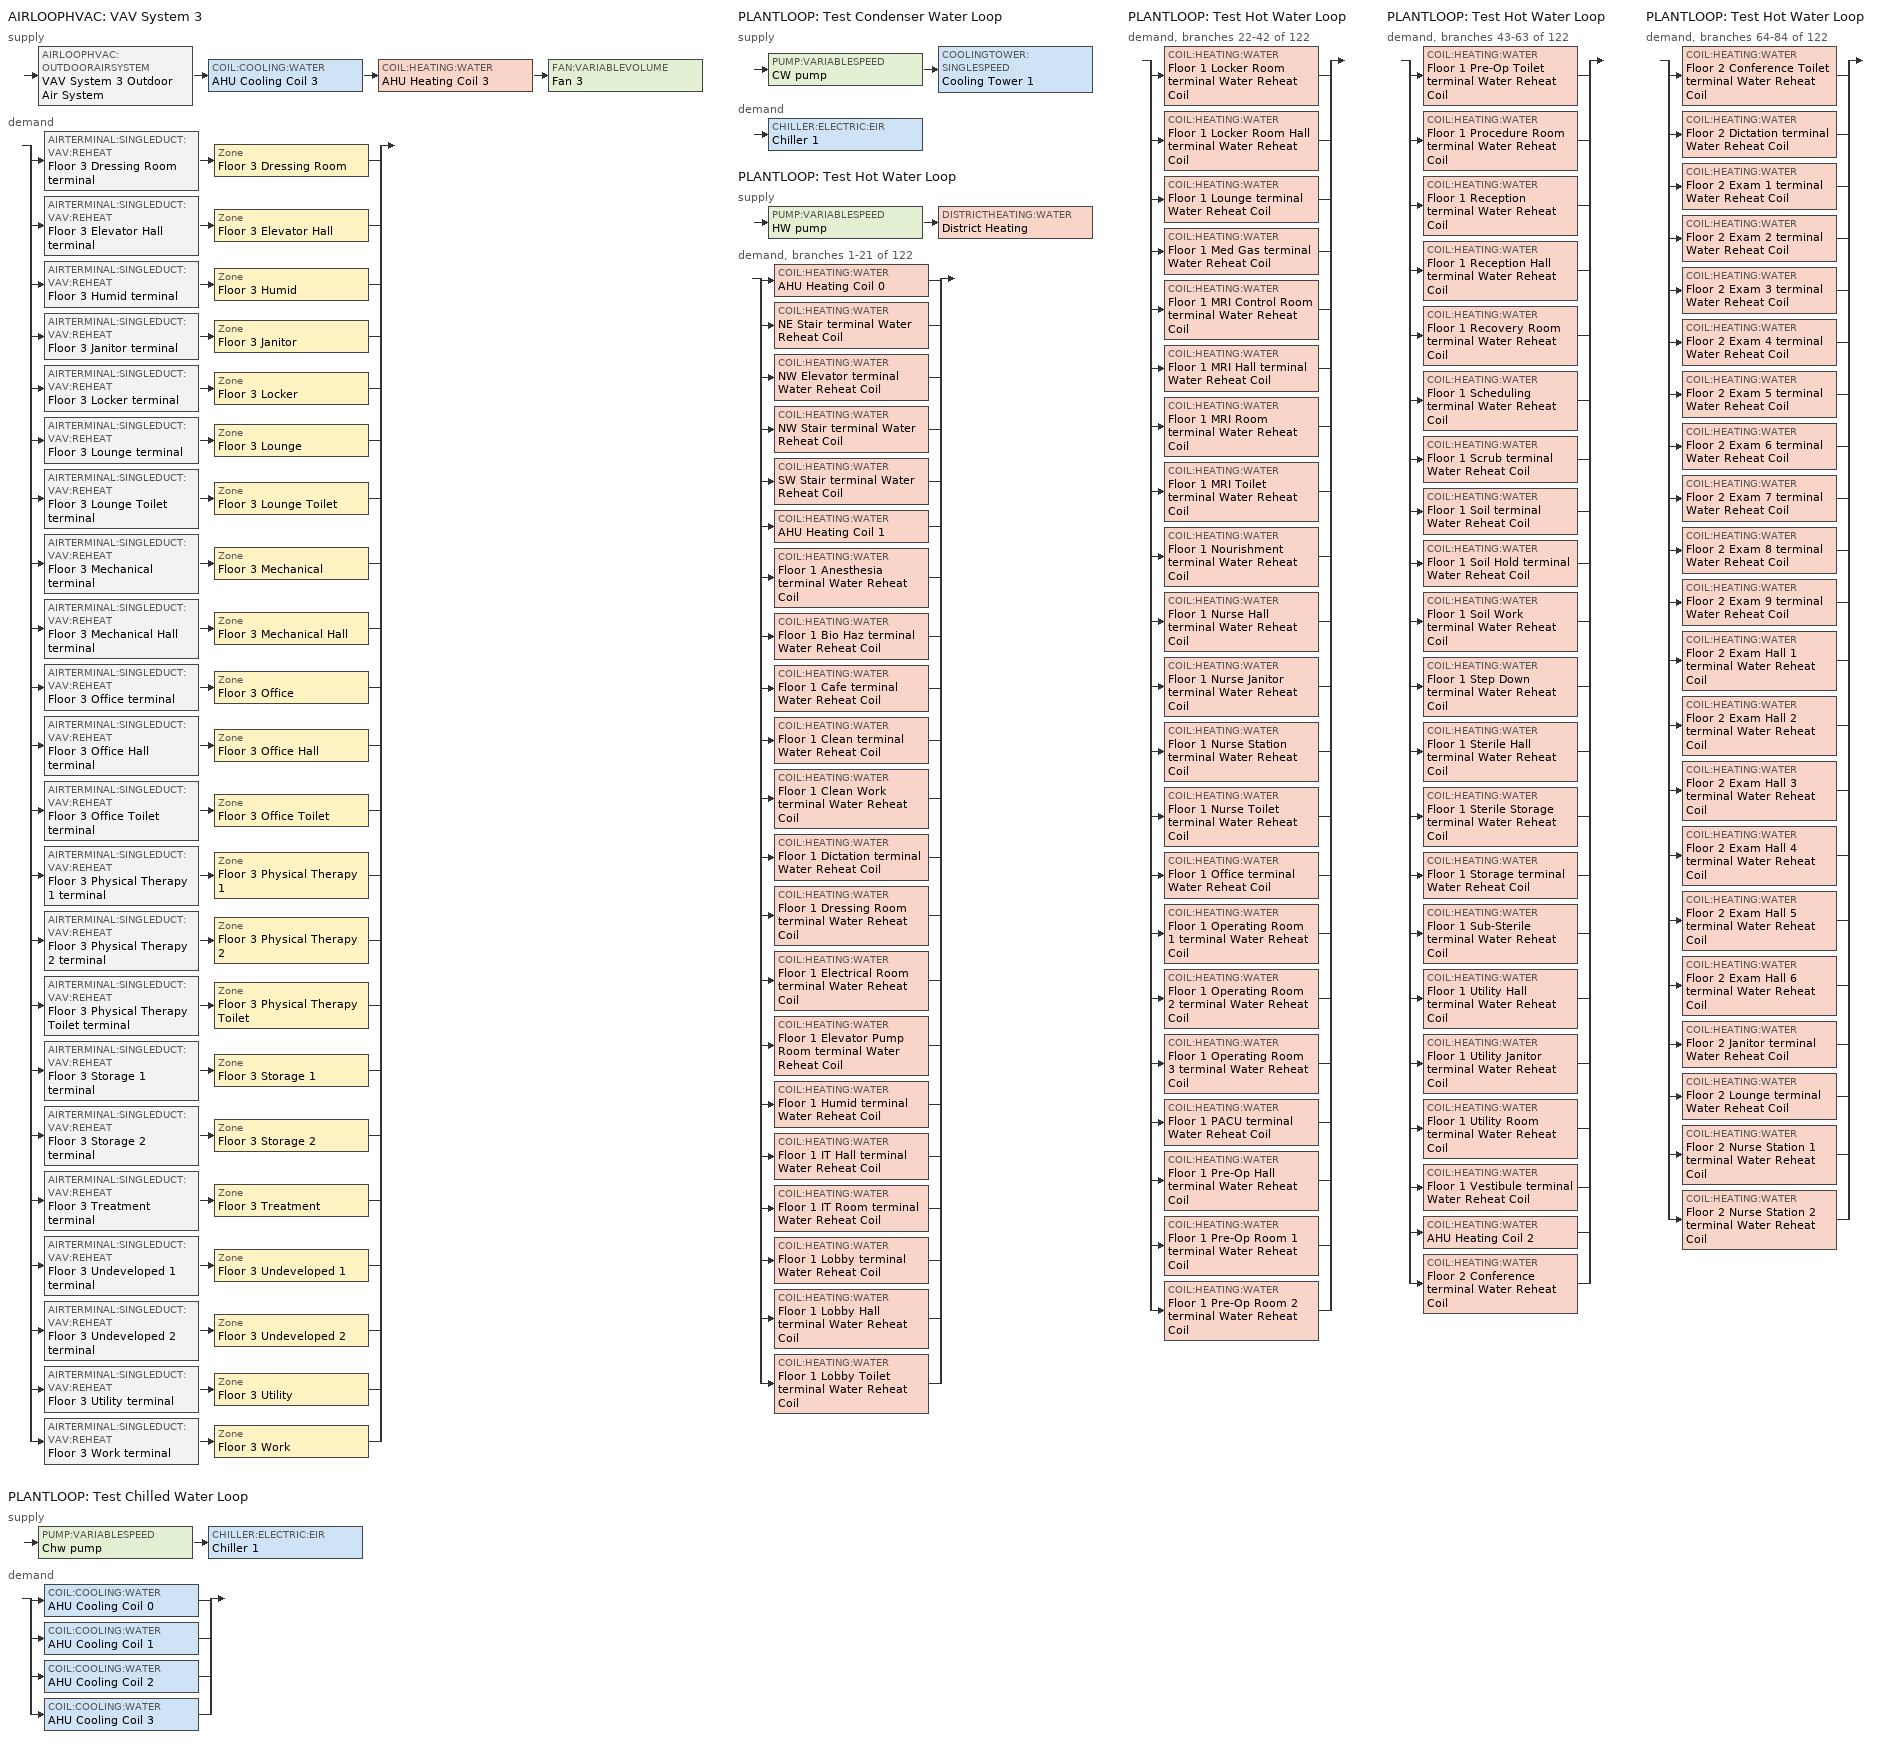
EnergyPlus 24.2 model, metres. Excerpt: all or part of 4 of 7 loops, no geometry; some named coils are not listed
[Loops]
AIRLOOPHVAC 'VAV System 3'
 supply: AIRLOOPHVAC:OUTDOORAIRSYSTEM 'VAV System 3 Outdoor Air System' > COIL:COOLING:WATER 'AHU Cooling Coil 3' > COIL:HEATING:WATER 'AHU Heating Coil 3' > FAN:VARIABLEVOLUME 'Fan 3'
 demand: split
  | AIRTERMINAL:SINGLEDUCT:VAV:REHEAT 'Floor 3 Dressing Room terminal' > Zone 'Floor 3 Dressing Room'
  | AIRTERMINAL:SINGLEDUCT:VAV:REHEAT 'Floor 3 Elevator Hall terminal' > Zone 'Floor 3 Elevator Hall'
  | AIRTERMINAL:SINGLEDUCT:VAV:REHEAT 'Floor 3 Humid terminal' > Zone 'Floor 3 Humid'
  | AIRTERMINAL:SINGLEDUCT:VAV:REHEAT 'Floor 3 Janitor terminal' > Zone 'Floor 3 Janitor'
  | AIRTERMINAL:SINGLEDUCT:VAV:REHEAT 'Floor 3 Locker terminal' > Zone 'Floor 3 Locker'
  | AIRTERMINAL:SINGLEDUCT:VAV:REHEAT 'Floor 3 Lounge terminal' > Zone 'Floor 3 Lounge'
  | AIRTERMINAL:SINGLEDUCT:VAV:REHEAT 'Floor 3 Lounge Toilet terminal' > Zone 'Floor 3 Lounge Toilet'
  | AIRTERMINAL:SINGLEDUCT:VAV:REHEAT 'Floor 3 Mechanical terminal' > Zone 'Floor 3 Mechanical'
  | AIRTERMINAL:SINGLEDUCT:VAV:REHEAT 'Floor 3 Mechanical Hall terminal' > Zone 'Floor 3 Mechanical Hall'
  | AIRTERMINAL:SINGLEDUCT:VAV:REHEAT 'Floor 3 Office terminal' > Zone 'Floor 3 Office'
  | AIRTERMINAL:SINGLEDUCT:VAV:REHEAT 'Floor 3 Office Hall terminal' > Zone 'Floor 3 Office Hall'
  | AIRTERMINAL:SINGLEDUCT:VAV:REHEAT 'Floor 3 Office Toilet terminal' > Zone 'Floor 3 Office Toilet'
  | AIRTERMINAL:SINGLEDUCT:VAV:REHEAT 'Floor 3 Physical Therapy 1 terminal' > Zone 'Floor 3 Physical Therapy 1'
  | AIRTERMINAL:SINGLEDUCT:VAV:REHEAT 'Floor 3 Physical Therapy 2 terminal' > Zone 'Floor 3 Physical Therapy 2'
  | AIRTERMINAL:SINGLEDUCT:VAV:REHEAT 'Floor 3 Physical Therapy Toilet terminal' > Zone 'Floor 3 Physical Therapy Toilet'
  | AIRTERMINAL:SINGLEDUCT:VAV:REHEAT 'Floor 3 Storage 1 terminal' > Zone 'Floor 3 Storage 1'
  | AIRTERMINAL:SINGLEDUCT:VAV:REHEAT 'Floor 3 Storage 2 terminal' > Zone 'Floor 3 Storage 2'
  | AIRTERMINAL:SINGLEDUCT:VAV:REHEAT 'Floor 3 Treatment terminal' > Zone 'Floor 3 Treatment'
  | AIRTERMINAL:SINGLEDUCT:VAV:REHEAT 'Floor 3 Undeveloped 1 terminal' > Zone 'Floor 3 Undeveloped 1'
  | AIRTERMINAL:SINGLEDUCT:VAV:REHEAT 'Floor 3 Undeveloped 2 terminal' > Zone 'Floor 3 Undeveloped 2'
  | AIRTERMINAL:SINGLEDUCT:VAV:REHEAT 'Floor 3 Utility terminal' > Zone 'Floor 3 Utility'
  | AIRTERMINAL:SINGLEDUCT:VAV:REHEAT 'Floor 3 Work terminal' > Zone 'Floor 3 Work'
PLANTLOOP 'Test Chilled Water Loop'
 supply: PUMP:VARIABLESPEED 'Chw pump' > CHILLER:ELECTRIC:EIR 'Chiller 1'
 demand: split
  | COIL:COOLING:WATER 'AHU Cooling Coil 0'
  | COIL:COOLING:WATER 'AHU Cooling Coil 1'
  | COIL:COOLING:WATER 'AHU Cooling Coil 2'
  | COIL:COOLING:WATER 'AHU Cooling Coil 3'
PLANTLOOP 'Test Condenser Water Loop'
 supply: PUMP:VARIABLESPEED 'CW pump' > COOLINGTOWER:SINGLESPEED 'Cooling Tower 1'
 demand: CHILLER:ELECTRIC:EIR 'Chiller 1'
PLANTLOOP 'Test Hot Water Loop'
 supply: PUMP:VARIABLESPEED 'HW pump' > DISTRICTHEATING:WATER 'District Heating'
 demand, branches 1-21 of 122: split
  | COIL:HEATING:WATER 'AHU Heating Coil 0'
  | COIL:HEATING:WATER 'NE Stair terminal Water Reheat Coil'
  | COIL:HEATING:WATER 'NW Elevator terminal Water Reheat Coil'
  | COIL:HEATING:WATER 'NW Stair terminal Water Reheat Coil'
  | COIL:HEATING:WATER 'SW Stair terminal Water Reheat Coil'
  | COIL:HEATING:WATER 'AHU Heating Coil 1'
  | COIL:HEATING:WATER 'Floor 1 Anesthesia terminal Water Reheat Coil'
  | COIL:HEATING:WATER 'Floor 1 Bio Haz terminal Water Reheat Coil'
  | COIL:HEATING:WATER 'Floor 1 Cafe terminal Water Reheat Coil'
  | COIL:HEATING:WATER 'Floor 1 Clean terminal Water Reheat Coil'
  | COIL:HEATING:WATER 'Floor 1 Clean Work terminal Water Reheat Coil'
  | COIL:HEATING:WATER 'Floor 1 Dictation terminal Water Reheat Coil'
  | COIL:HEATING:WATER 'Floor 1 Dressing Room terminal Water Reheat Coil'
  | COIL:HEATING:WATER 'Floor 1 Electrical Room terminal Water Reheat Coil'
  | COIL:HEATING:WATER 'Floor 1 Elevator Pump Room terminal Water Reheat Coil'
  | COIL:HEATING:WATER 'Floor 1 Humid terminal Water Reheat Coil'
  | COIL:HEATING:WATER 'Floor 1 IT Hall terminal Water Reheat Coil'
  | COIL:HEATING:WATER 'Floor 1 IT Room terminal Water Reheat Coil'
  | COIL:HEATING:WATER 'Floor 1 Lobby terminal Water Reheat Coil'
  | COIL:HEATING:WATER 'Floor 1 Lobby Hall terminal Water Reheat Coil'
  | COIL:HEATING:WATER 'Floor 1 Lobby Toilet terminal Water Reheat Coil'
PLANTLOOP 'Test Hot Water Loop'
 demand, branches 22-42 of 122: split
  | COIL:HEATING:WATER 'Floor 1 Locker Room terminal Water Reheat Coil'
  | COIL:HEATING:WATER 'Floor 1 Locker Room Hall terminal Water Reheat Coil'
  | COIL:HEATING:WATER 'Floor 1 Lounge terminal Water Reheat Coil'
  | COIL:HEATING:WATER 'Floor 1 Med Gas terminal Water Reheat Coil'
  | COIL:HEATING:WATER 'Floor 1 MRI Control Room terminal Water Reheat Coil'
  | COIL:HEATING:WATER 'Floor 1 MRI Hall terminal Water Reheat Coil'
  | COIL:HEATING:WATER 'Floor 1 MRI Room terminal Water Reheat Coil'
  | COIL:HEATING:WATER 'Floor 1 MRI Toilet terminal Water Reheat Coil'
  | COIL:HEATING:WATER 'Floor 1 Nourishment terminal Water Reheat Coil'
  | COIL:HEATING:WATER 'Floor 1 Nurse Hall terminal Water Reheat Coil'
  | COIL:HEATING:WATER 'Floor 1 Nurse Janitor terminal Water Reheat Coil'
  | COIL:HEATING:WATER 'Floor 1 Nurse Station terminal Water Reheat Coil'
  | COIL:HEATING:WATER 'Floor 1 Nurse Toilet terminal Water Reheat Coil'
  | COIL:HEATING:WATER 'Floor 1 Office terminal Water Reheat Coil'
  | COIL:HEATING:WATER 'Floor 1 Operating Room 1 terminal Water Reheat Coil'
  | COIL:HEATING:WATER 'Floor 1 Operating Room 2 terminal Water Reheat Coil'
  | COIL:HEATING:WATER 'Floor 1 Operating Room 3 terminal Water Reheat Coil'
  | COIL:HEATING:WATER 'Floor 1 PACU terminal Water Reheat Coil'
  | COIL:HEATING:WATER 'Floor 1 Pre-Op Hall terminal Water Reheat Coil'
  | COIL:HEATING:WATER 'Floor 1 Pre-Op Room 1 terminal Water Reheat Coil'
  | COIL:HEATING:WATER 'Floor 1 Pre-Op Room 2 terminal Water Reheat Coil'
PLANTLOOP 'Test Hot Water Loop'
 demand, branches 43-63 of 122: split
  | COIL:HEATING:WATER 'Floor 1 Pre-Op Toilet terminal Water Reheat Coil'
  | COIL:HEATING:WATER 'Floor 1 Procedure Room terminal Water Reheat Coil'
  | COIL:HEATING:WATER 'Floor 1 Reception terminal Water Reheat Coil'
  | COIL:HEATING:WATER 'Floor 1 Reception Hall terminal Water Reheat Coil'
  | COIL:HEATING:WATER 'Floor 1 Recovery Room terminal Water Reheat Coil'
  | COIL:HEATING:WATER 'Floor 1 Scheduling terminal Water Reheat Coil'
  | COIL:HEATING:WATER 'Floor 1 Scrub terminal Water Reheat Coil'
  | COIL:HEATING:WATER 'Floor 1 Soil terminal Water Reheat Coil'
  | COIL:HEATING:WATER 'Floor 1 Soil Hold terminal Water Reheat Coil'
  | COIL:HEATING:WATER 'Floor 1 Soil Work terminal Water Reheat Coil'
  | COIL:HEATING:WATER 'Floor 1 Step Down terminal Water Reheat Coil'
  | COIL:HEATING:WATER 'Floor 1 Sterile Hall terminal Water Reheat Coil'
  | COIL:HEATING:WATER 'Floor 1 Sterile Storage terminal Water Reheat Coil'
  | COIL:HEATING:WATER 'Floor 1 Storage terminal Water Reheat Coil'
  | COIL:HEATING:WATER 'Floor 1 Sub-Sterile terminal Water Reheat Coil'
  | COIL:HEATING:WATER 'Floor 1 Utility Hall terminal Water Reheat Coil'
  | COIL:HEATING:WATER 'Floor 1 Utility Janitor terminal Water Reheat Coil'
  | COIL:HEATING:WATER 'Floor 1 Utility Room terminal Water Reheat Coil'
  | COIL:HEATING:WATER 'Floor 1 Vestibule terminal Water Reheat Coil'
  | COIL:HEATING:WATER 'AHU Heating Coil 2'
  | COIL:HEATING:WATER 'Floor 2 Conference terminal Water Reheat Coil'
PLANTLOOP 'Test Hot Water Loop'
 demand, branches 64-84 of 122: split
  | COIL:HEATING:WATER 'Floor 2 Conference Toilet terminal Water Reheat Coil'
  | COIL:HEATING:WATER 'Floor 2 Dictation terminal Water Reheat Coil'
  | COIL:HEATING:WATER 'Floor 2 Exam 1 terminal Water Reheat Coil'
  | COIL:HEATING:WATER 'Floor 2 Exam 2 terminal Water Reheat Coil'
  | COIL:HEATING:WATER 'Floor 2 Exam 3 terminal Water Reheat Coil'
  | COIL:HEATING:WATER 'Floor 2 Exam 4 terminal Water Reheat Coil'
  | COIL:HEATING:WATER 'Floor 2 Exam 5 terminal Water Reheat Coil'
  | COIL:HEATING:WATER 'Floor 2 Exam 6 terminal Water Reheat Coil'
  | COIL:HEATING:WATER 'Floor 2 Exam 7 terminal Water Reheat Coil'
  | COIL:HEATING:WATER 'Floor 2 Exam 8 terminal Water Reheat Coil'
  | COIL:HEATING:WATER 'Floor 2 Exam 9 terminal Water Reheat Coil'
  | COIL:HEATING:WATER 'Floor 2 Exam Hall 1 terminal Water Reheat Coil'
  | COIL:HEATING:WATER 'Floor 2 Exam Hall 2 terminal Water Reheat Coil'
  | COIL:HEATING:WATER 'Floor 2 Exam Hall 3 terminal Water Reheat Coil'
  | COIL:HEATING:WATER 'Floor 2 Exam Hall 4 terminal Water Reheat Coil'
  | COIL:HEATING:WATER 'Floor 2 Exam Hall 5 terminal Water Reheat Coil'
  | COIL:HEATING:WATER 'Floor 2 Exam Hall 6 terminal Water Reheat Coil'
  | COIL:HEATING:WATER 'Floor 2 Janitor terminal Water Reheat Coil'
  | COIL:HEATING:WATER 'Floor 2 Lounge terminal Water Reheat Coil'
  | COIL:HEATING:WATER 'Floor 2 Nurse Station 1 terminal Water Reheat Coil'
  | COIL:HEATING:WATER 'Floor 2 Nurse Station 2 terminal Water Reheat Coil'
[DesignSpecification:OutdoorAir]
Name | Outdoor Air Method | Outdoor Air Flow per Zone Floor Area | Outdoor Air Flow per Person
SZ DSOA Floor 3 Dressing Room; SZ DSOA Floor 3 Humid; SZ DSOA Floor 3 Office; SZ DSOA Floor 3 Work | Flow/Area | 0.0004318
SZ DSOA Floor 3 Elevator Hall; SZ DSOA Floor 3 Mechanical Hall; SZ DSOA Floor 3 Office Hall | Flow/Area | 0.0003048
SZ DSOA Floor 3 Janitor; SZ DSOA Floor 3 Storage 1; SZ DSOA Floor 3 Storage 2; SZ DSOA Floor 3 Undeveloped 1; SZ DSOA Floor 3 Undeveloped 2; SZ DSOA Floor 3 Utility | Flow/Area | 0.000609599
SZ DSOA Floor 3 Locker; SZ DSOA Floor 3 Lounge | Flow/Area | 0.000685799
SZ DSOA Floor 3 Lounge Toilet; SZ DSOA Floor 3 Mechanical; SZ DSOA Floor 3 Office Toilet; SZ DSOA Floor 3 Physical Therapy Toilet | Flow/Area | 0
SZ DSOA Floor 3 Physical Therapy 1; SZ DSOA Floor 3 Physical Therapy 2 | Sum | 0 | 0.00707921
SZ DSOA Floor 3 Treatment | Flow/Area | 0.001524
[DesignSpecification:ZoneAirDistribution]
VAV_Zone_AirDistribution: Zone Air Distribution Effectiveness in Cooling Mode=1; Zone Air Distribution Effectiveness in Heating Mode=1; Minimum Zone Ventilation Efficiency=0.6
[Sizing:Zone] Zone Cooling Design Supply Air Temperature Input Method=SupplyAirTemperature; Zone Cooling Design Supply Air Temperature=12.8; Zone Heating Design Supply Air Temperature Input Method=SupplyAirTemperature; Zone Heating Design Supply Air Temperature=40; Zone Cooling Design Supply Air Humidity Ratio=0.0085; Zone Heating Design Supply Air Humidity Ratio=0.008; Cooling Design Air Flow Rate=0; Cooling Minimum Air Flow Fraction=0; Heating Design Air Flow Method=DesignDay; Heating Design Air Flow Rate=0; Design Specification Zone Air Distribution Object=VAV_Zone_AirDistribution; Zone Load Sizing Method=Sensible Load Only No Latent Load; Zone Latent Cooling Design Supply Air Humidity Ratio Input Method=HumidityRatioDifference; Zone Cooling Design Supply Air Humidity Ratio Difference=0.005; Zone Latent Heating Design Supply Air Humidity Ratio Input Method=HumidityRatioDifference; Zone Humidification Design Supply Air Humidity Ratio Difference=0.005
Name | Design Specification Outdoor Air Object | Cooling Design Air Flow Method | Cooling Minimum Air Flow per Zone Floor Area
Floor 3 Dressing Room | SZ DSOA Floor 3 Dressing Room | DesignDay
Floor 3 Elevator Hall | SZ DSOA Floor 3 Elevator Hall | DesignDay
Floor 3 Humid | SZ DSOA Floor 3 Humid | DesignDay
Floor 3 Janitor | SZ DSOA Floor 3 Janitor | DesignDay
Floor 3 Locker | SZ DSOA Floor 3 Locker | DesignDay
Floor 3 Lounge | SZ DSOA Floor 3 Lounge | DesignDay
Floor 3 Lounge Toilet | SZ DSOA Floor 3 Lounge Toilet | DesignDayWithLimit | 0
Floor 3 Mechanical | SZ DSOA Floor 3 Mechanical | DesignDay
Floor 3 Mechanical Hall | SZ DSOA Floor 3 Mechanical Hall | DesignDay
Floor 3 Office | SZ DSOA Floor 3 Office | DesignDay
Floor 3 Office Hall | SZ DSOA Floor 3 Office Hall | DesignDay
Floor 3 Office Toilet | SZ DSOA Floor 3 Office Toilet | DesignDayWithLimit | 0
Floor 3 Physical Therapy 1 | SZ DSOA Floor 3 Physical Therapy 1 | DesignDayWithLimit | 0.00507968
Floor 3 Physical Therapy 2 | SZ DSOA Floor 3 Physical Therapy 2 | DesignDayWithLimit | 0.00507968
Floor 3 Physical Therapy Toilet | SZ DSOA Floor 3 Physical Therapy Toilet | DesignDayWithLimit | 0
Floor 3 Storage 1 | SZ DSOA Floor 3 Storage 1 | DesignDay
Floor 3 Storage 2 | SZ DSOA Floor 3 Storage 2 | DesignDay
Floor 3 Treatment | SZ DSOA Floor 3 Treatment | DesignDayWithLimit | 0.00507968
Floor 3 Undeveloped 1 | SZ DSOA Floor 3 Undeveloped 1 | DesignDay
Floor 3 Undeveloped 2 | SZ DSOA Floor 3 Undeveloped 2 | DesignDay
Floor 3 Utility | SZ DSOA Floor 3 Utility | DesignDay
Floor 3 Work | SZ DSOA Floor 3 Work | DesignDay
[SIZING:SYSTEM]
VAV System 3: Type of Load to Size On=Total; Design Outdoor Air Flow Rate=Autosize; Central Heating Maximum System Air Flow Ratio=Autosize; Preheat Design Temperature=7; Preheat Design Humidity Ratio=0.008; Precool Design Temperature=12.8; Precool Design Humidity Ratio=0.008; Central Cooling Design Supply Air Temperature=12.8; Central Heating Design Supply Air Temperature=12.8; Type of Zone Sum to Use=NonCoincident; 100 Outdoor Air in Cooling=No; 100 Outdoor Air in Heating=No; Central Cooling Design Supply Air Humidity Ratio=0.0085; Central Heating Design Supply Air Humidity Ratio=0.008; Cooling Supply Air Flow Rate Method=DesignDay; Cooling Supply Air Flow Rate=0; Cooling Supply Air Flow Rate Per Floor Area=0.00996765; Cooling Fraction of Autosized Cooling Supply Air Flow Rate=1; Cooling Supply Air Flow Rate Per Unit Cooling Capacity=3.94755e-05; Heating Supply Air Flow Rate Method=DesignDay; Heating Supply Air Flow Rate=0; Heating Supply Air Flow Rate Per Floor Area=0.00996765; Heating Fraction of Autosized Heating Supply Air Flow Rate=1; Heating Fraction of Autosized Cooling Supply Air Flow Rate=1; Heating Supply Air Flow Rate Per Unit Heating Capacity=3.15882e-05; System Outdoor Air Method=ZoneSum; Zone Maximum Outdoor Air Fraction=1; Cooling Design Capacity Method=CoolingDesignCapacity; Cooling Design Capacity=Autosize; Cooling Design Capacity Per Floor Area=234.7; Fraction of Autosized Cooling Design Capacity=1; Heating Design Capacity Method=HeatingDesignCapacity; Heating Design Capacity=Autosize; Heating Design Capacity Per Floor Area=157; Fraction of Autosized Heating Design Capacity=1; Central Cooling Capacity Control Method=OnOff; Occupant Diversity=autosize
[SIZING:PLANT] Sizing Option=NonCoincident; Zone Timesteps in Averaging Window=1; Coincident Sizing Factor Mode=None
Name | Loop Type | Design Loop Exit Temperature | Loop Design Temperature Difference
Test Chilled Water Loop | Cooling | 7 | 6
Test Condenser Water Loop | Condenser | 30 | 15
Test Hot Water Loop | Heating | 50 | 50
[ZoneControl:Thermostat] Control Type Schedule=Dual Zone Control Type Sched
Name | Zone or ZoneList | Control 1
Floor 3 Dressing Room Thermostat | Floor 3 Dressing Room | Floor 3 Dressing Room Dual SP Control
Floor 3 Elevator Hall Thermostat | Floor 3 Elevator Hall | Floor 3 Elevator Hall Dual SP Control
Floor 3 Humid Thermostat | Floor 3 Humid | Floor 3 Humid Dual SP Control
Floor 3 Janitor Thermostat | Floor 3 Janitor | Floor 3 Janitor Dual SP Control
Floor 3 Locker Thermostat | Floor 3 Locker | Floor 3 Locker Dual SP Control
Floor 3 Lounge Thermostat | Floor 3 Lounge | Floor 3 Lounge Dual SP Control
Floor 3 Lounge Toilet Thermostat | Floor 3 Lounge Toilet | Floor 3 Lounge Toilet Dual SP Control
Floor 3 Mechanical Thermostat | Floor 3 Mechanical | Floor 3 Mechanical Dual SP Control
Floor 3 Mechanical Hall Thermostat | Floor 3 Mechanical Hall | Floor 3 Mechanical Hall Dual SP Control
Floor 3 Office Thermostat | Floor 3 Office | Floor 3 Office Dual SP Control
Floor 3 Office Hall Thermostat | Floor 3 Office Hall | Floor 3 Office Hall Dual SP Control
Floor 3 Office Toilet Thermostat | Floor 3 Office Toilet | Floor 3 Office Toilet Dual SP Control
Floor 3 Physical Therapy 1 Thermostat | Floor 3 Physical Therapy 1 | Floor 3 Physical Therapy 1 Dual SP Control
Floor 3 Physical Therapy 2 Thermostat | Floor 3 Physical Therapy 2 | Floor 3 Physical Therapy 2 Dual SP Control
Floor 3 Physical Therapy Toilet Thermostat | Floor 3 Physical Therapy Toilet | Floor 3 Physical Therapy Toilet Dual SP Control
Floor 3 Storage 1 Thermostat | Floor 3 Storage 1 | Floor 3 Storage 1 Dual SP Control
Floor 3 Storage 2 Thermostat | Floor 3 Storage 2 | Floor 3 Storage 2 Dual SP Control
Floor 3 Treatment Thermostat | Floor 3 Treatment | Floor 3 Treatment Dual SP Control
Floor 3 Undeveloped 1 Thermostat | Floor 3 Undeveloped 1 | Floor 3 Undeveloped 1 Dual SP Control
Floor 3 Undeveloped 2 Thermostat | Floor 3 Undeveloped 2 | Floor 3 Undeveloped 2 Dual SP Control
Floor 3 Utility Thermostat | Floor 3 Utility | Floor 3 Utility Dual SP Control
Floor 3 Work Thermostat | Floor 3 Work | Floor 3 Work Dual SP Control
[ThermostatSetpoint:DualSetpoint] Heating Setpoint Temperature Schedule=HTGSETP_SCH_YES_OPTIMUM; Cooling Setpoint Temperature Schedule=CLGSETP_SCH_YES_OPTIMUM
Floor 3 Dressing Room Dual SP Control; Floor 3 Elevator Hall Dual SP Control; Floor 3 Humid Dual SP Control; Floor 3 Janitor Dual SP Control; Floor 3 Locker Dual SP Control; Floor 3 Lounge Dual SP Control; Floor 3 Lounge Toilet Dual SP Control; Floor 3 Mechanical Dual SP Control; Floor 3 Mechanical Hall Dual SP Control; Floor 3 Office Dual SP Control; Floor 3 Office Hall Dual SP Control; Floor 3 Office Toilet Dual SP Control; Floor 3 Physical Therapy 1 Dual SP Control; Floor 3 Physical Therapy 2 Dual SP Control; Floor 3 Physical Therapy Toilet Dual SP Control; Floor 3 Storage 1 Dual SP Control; Floor 3 Storage 2 Dual SP Control; Floor 3 Treatment Dual SP Control; Floor 3 Undeveloped 1 Dual SP Control; Floor 3 Undeveloped 2 Dual SP Control; Floor 3 Utility Dual SP Control; Floor 3 Work Dual SP Control
[AIRTERMINAL:SINGLEDUCT:VAV:REHEAT] Availability Schedule=Always On Discrete hvac_library; Maximum Air Flow Rate=Autosize; Zone Minimum Air Flow Input Method=Constant; Constant Minimum Air Flow Fraction=0.3; Fixed Minimum Air Flow Rate=autosize; Maximum Hot Water or Steam Flow Rate=Autosize; Minimum Hot Water or Steam Flow Rate=0; Convergence Tolerance=0.001; Damper Heating Action=Normal; Maximum Flow per Zone Floor Area During Reheat=Autosize; Maximum Flow Fraction During Reheat=autosize; Maximum Reheat Air Temperature=35
Name | Reheat Coil
Floor 3 Dressing Room terminal | Floor 3 Dressing Room terminal Water Reheat Coil
Floor 3 Elevator Hall terminal | Floor 3 Elevator Hall terminal Water Reheat Coil
Floor 3 Humid terminal | Floor 3 Humid terminal Water Reheat Coil
Floor 3 Janitor terminal | Floor 3 Janitor terminal Water Reheat Coil
Floor 3 Locker terminal | Floor 3 Locker terminal Water Reheat Coil
Floor 3 Lounge terminal | Floor 3 Lounge terminal Water Reheat Coil
Floor 3 Lounge Toilet terminal | Floor 3 Lounge Toilet terminal Water Reheat Coil
Floor 3 Mechanical terminal | Floor 3 Mechanical terminal Water Reheat Coil
Floor 3 Mechanical Hall terminal | Floor 3 Mechanical Hall terminal Water Reheat Coil
Floor 3 Office terminal | Floor 3 Office terminal Water Reheat Coil
Floor 3 Office Hall terminal | Floor 3 Office Hall terminal Water Reheat Coil
Floor 3 Office Toilet terminal | Floor 3 Office Toilet terminal Water Reheat Coil
Floor 3 Physical Therapy 1 terminal | Floor 3 Physical Therapy 1 terminal Water Reheat Coil
Floor 3 Physical Therapy 2 terminal | Floor 3 Physical Therapy 2 terminal Water Reheat Coil
Floor 3 Physical Therapy Toilet terminal | Floor 3 Physical Therapy Toilet terminal Water Reheat Coil
Floor 3 Storage 1 terminal | Floor 3 Storage 1 terminal Water Reheat Coil
Floor 3 Storage 2 terminal | Floor 3 Storage 2 terminal Water Reheat Coil
Floor 3 Treatment terminal | Floor 3 Treatment terminal Water Reheat Coil
Floor 3 Undeveloped 1 terminal | Floor 3 Undeveloped 1 terminal Water Reheat Coil
Floor 3 Undeveloped 2 terminal | Floor 3 Undeveloped 2 terminal Water Reheat Coil
Floor 3 Utility terminal | Floor 3 Utility terminal Water Reheat Coil
Floor 3 Work terminal | Floor 3 Work terminal Water Reheat Coil
[Zone equipment]
Floor 3 Dressing Room: Floor 3 Dressing Room terminal
Floor 3 Elevator Hall: Floor 3 Elevator Hall terminal
Floor 3 Humid: Floor 3 Humid terminal
Floor 3 Janitor: Floor 3 Janitor terminal
Floor 3 Locker: Floor 3 Locker terminal
Floor 3 Lounge: Floor 3 Lounge terminal
Floor 3 Lounge Toilet: Floor 3 Lounge Toilet terminal
Floor 3 Mechanical: Floor 3 Mechanical terminal
Floor 3 Mechanical Hall: Floor 3 Mechanical Hall terminal
Floor 3 Office: Floor 3 Office terminal
Floor 3 Office Hall: Floor 3 Office Hall terminal
Floor 3 Office Toilet: Floor 3 Office Toilet terminal
Floor 3 Physical Therapy 1: Floor 3 Physical Therapy 1 terminal
Floor 3 Physical Therapy 2: Floor 3 Physical Therapy 2 terminal
Floor 3 Physical Therapy Toilet: Floor 3 Physical Therapy Toilet terminal
Floor 3 Storage 1: Floor 3 Storage 1 terminal
Floor 3 Storage 2: Floor 3 Storage 2 terminal
Floor 3 Treatment: Floor 3 Treatment terminal
Floor 3 Undeveloped 1: Floor 3 Undeveloped 1 terminal
Floor 3 Undeveloped 2: Floor 3 Undeveloped 2 terminal
Floor 3 Utility: Floor 3 Utility terminal
Floor 3 Work: Floor 3 Work terminal
[FAN:VARIABLEVOLUME]
Fan 3: Availability Schedule=Always On Discrete hvac_library; Fan Total Efficiency=0.6; Pressure Rise=500; Maximum Flow Rate=Autosize; Fan Power Minimum Flow Rate Input Method=FixedFlowRate; Fan Power Minimum Flow Fraction=0; Fan Power Minimum Air Flow Rate=0; Motor Efficiency=0.93; Motor In Airstream Fraction=1; Fan Power Coefficient 1=0.0013; Fan Power Coefficient 2=0.147; Fan Power Coefficient 3=0.9506; Fan Power Coefficient 4=-0.0998; Fan Power Coefficient 5=0; EndUse Subcategory=General
[COIL:COOLING:WATER]
AHU Cooling Coil 3: Availability Schedule=Always On Discrete hvac_library; Design Water Flow Rate=Autosize; Design Air Flow Rate=Autosize; Design Inlet Water Temperature=Autosize; Design Inlet Air Temperature=Autosize; Design Outlet Air Temperature=Autosize; Design Inlet Air Humidity Ratio=Autosize; Design Outlet Air Humidity Ratio=Autosize; Type of Analysis=SimpleAnalysis; Heat Exchanger Configuration=CrossFlow
[COIL:HEATING:WATER] Availability Schedule=Always On Discrete hvac_library; UFactor Times Area Value=Autosize; Maximum Water Flow Rate=Autosize; Performance Input Method=UFactorTimesAreaAndDesignWaterFlowRate; Rated Capacity=Autosize; Rated Inlet Water Temperature=60; Rated Inlet Air Temperature=16.6; Rated Outlet Water Temperature=40; Rated Outlet Air Temperature=32.2; Rated Ratio for Air and Water Convection=0.5; Design Water Temperature Difference=20
NE Stair terminal Water Reheat Coil; NW Elevator terminal Water Reheat Coil; NW Stair terminal Water Reheat Coil; SW Stair terminal Water Reheat Coil; Floor 1 Anesthesia terminal Water Reheat Coil; Floor 1 Bio Haz terminal Water Reheat Coil; Floor 1 Cafe terminal Water Reheat Coil; Floor 1 Clean terminal Water Reheat Coil; Floor 1 Clean Work terminal Water Reheat Coil; Floor 1 Dictation terminal Water Reheat Coil; Floor 1 Dressing Room terminal Water Reheat Coil; Floor 1 Electrical Room terminal Water Reheat Coil; Floor 1 Elevator Pump Room terminal Water Reheat Coil; Floor 1 Humid terminal Water Reheat Coil; Floor 1 IT Hall terminal Water Reheat Coil; Floor 1 IT Room terminal Water Reheat Coil; Floor 1 Lobby terminal Water Reheat Coil; Floor 1 Lobby Hall terminal Water Reheat Coil; Floor 1 Lobby Toilet terminal Water Reheat Coil; Floor 1 Locker Room terminal Water Reheat Coil; Floor 1 Locker Room Hall terminal Water Reheat Coil; Floor 1 Lounge terminal Water Reheat Coil; Floor 1 Med Gas terminal Water Reheat Coil; Floor 1 MRI Control Room terminal Water Reheat Coil; Floor 1 MRI Hall terminal Water Reheat Coil; Floor 1 MRI Room terminal Water Reheat Coil; Floor 1 MRI Toilet terminal Water Reheat Coil; Floor 1 Nourishment terminal Water Reheat Coil; Floor 1 Nurse Hall terminal Water Reheat Coil; Floor 1 Nurse Janitor terminal Water Reheat Coil; Floor 1 Nurse Station terminal Water Reheat Coil; Floor 1 Nurse Toilet terminal Water Reheat Coil; Floor 1 Office terminal Water Reheat Coil; Floor 1 Operating Room 1 terminal Water Reheat Coil; Floor 1 Operating Room 2 terminal Water Reheat Coil; Floor 1 Operating Room 3 terminal Water Reheat Coil; Floor 1 PACU terminal Water Reheat Coil; Floor 1 Pre-Op Hall terminal Water Reheat Coil; Floor 1 Pre-Op Room 1 terminal Water Reheat Coil; Floor 1 Pre-Op Room 2 terminal Water Reheat Coil; Floor 1 Pre-Op Toilet terminal Water Reheat Coil; Floor 1 Procedure Room terminal Water Reheat Coil; Floor 1 Reception terminal Water Reheat Coil; Floor 1 Reception Hall terminal Water Reheat Coil; Floor 1 Recovery Room terminal Water Reheat Coil; Floor 1 Scheduling terminal Water Reheat Coil; Floor 1 Scrub terminal Water Reheat Coil; Floor 1 Soil terminal Water Reheat Coil; Floor 1 Soil Hold terminal Water Reheat Coil; Floor 1 Soil Work terminal Water Reheat Coil; Floor 1 Step Down terminal Water Reheat Coil; Floor 1 Sterile Hall terminal Water Reheat Coil; Floor 1 Sterile Storage terminal Water Reheat Coil; Floor 1 Storage terminal Water Reheat Coil; Floor 1 Sub-Sterile terminal Water Reheat Coil; Floor 1 Utility Hall terminal Water Reheat Coil; Floor 1 Utility Janitor terminal Water Reheat Coil; Floor 1 Utility Room terminal Water Reheat Coil; Floor 1 Vestibule terminal Water Reheat Coil; Floor 2 Conference terminal Water Reheat Coil; Floor 2 Conference Toilet terminal Water Reheat Coil; Floor 2 Dictation terminal Water Reheat Coil; Floor 2 Exam 1 terminal Water Reheat Coil; Floor 2 Exam 2 terminal Water Reheat Coil; Floor 2 Exam 3 terminal Water Reheat Coil; Floor 2 Exam 4 terminal Water Reheat Coil; Floor 2 Exam 5 terminal Water Reheat Coil; Floor 2 Exam 6 terminal Water Reheat Coil; Floor 2 Exam 7 terminal Water Reheat Coil; Floor 2 Exam 8 terminal Water Reheat Coil; Floor 2 Exam 9 terminal Water Reheat Coil; Floor 2 Exam Hall 1 terminal Water Reheat Coil; Floor 2 Exam Hall 2 terminal Water Reheat Coil; Floor 2 Exam Hall 3 terminal Water Reheat Coil; Floor 2 Exam Hall 4 terminal Water Reheat Coil; Floor 2 Exam Hall 5 terminal Water Reheat Coil; Floor 2 Exam Hall 6 terminal Water Reheat Coil; Floor 2 Janitor terminal Water Reheat Coil; Floor 2 Lounge terminal Water Reheat Coil; Floor 2 Nurse Station 1 terminal Water Reheat Coil; Floor 2 Nurse Station 2 terminal Water Reheat Coil; AHU Heating Coil 3
[CONTROLLER:WATERCOIL] Control Variable=Temperature; Actuator Variable=Flow; Controller Convergence Tolerance=autosize; Maximum Actuated Flow=autosize; Minimum Actuated Flow=0
Name | Action
AHU Cooling Coil 3 Controller | Reverse
AHU Heating Coil 3 Controller | Normal
[CONTROLLER:OUTDOORAIR]
VAV System 3 Outdoor Air System Controller: Minimum Outdoor Air Flow Rate=0; Maximum Outdoor Air Flow Rate=Autosize; Economizer Control Type=NoEconomizer; Economizer Control Action Type=ModulateFlow; Economizer Maximum Limit DryBulb Temperature=28; Economizer Maximum Limit Enthalpy=64000; Economizer Minimum Limit DryBulb Temperature=-100; Lockout Type=NoLockout; Minimum Limit Type=FixedMinimum; High Humidity Control=No; High Humidity Outdoor Air Flow Ratio=1; Control High Indoor Humidity Based on Outdoor Humidity Ratio=Yes; Heat Recovery Bypass Control Type=BypassWhenWithinEconomizerLimits; Economizer Operation Staging=InterlockedWithMechanicalCooling
[AIRLOOPHVAC]
VAV System 3: Design Supply Air Flow Rate=AutoSize; Design Return Air Flow Fraction of Supply Air Flow=1
[PUMP:VARIABLESPEED] Design Maximum Flow Rate=Autosize; Design Pump Head=179352; Design Power Consumption=Autosize; Motor Efficiency=0.9; Fraction of Motor Inefficiencies to Fluid Stream=0; Coefficient 1 of the Part Load Performance Curve=0.103; Coefficient 2 of the Part Load Performance Curve=-0.04; Coefficient 3 of the Part Load Performance Curve=0.767; Coefficient 4 of the Part Load Performance Curve=0.1679; Design Minimum Flow Rate=0; Pump Control Type=Intermittent; Skin Loss Radiative Fraction=0.5; Design Power Sizing Method=PowerPerFlowPerPressure; Design Electric Power per Unit Flow Rate=348701.1; Design Shaft Power per Unit Flow Rate per Unit Head=1.28205; Design Minimum Flow Rate Fraction=0; EndUse Subcategory=General
Chw pump; CW pump; HW pump
[CHILLER:ELECTRIC:EIR]
Chiller 1: Reference Capacity=Autosize; Reference COP=5.5; Reference Leaving Chilled Water Temperature=6; Reference Entering Condenser Fluid Temperature=29; Reference Chilled Water Flow Rate=Autosize; Reference Condenser Fluid Flow Rate=Autosize; Cooling Capacity Function of Temperature Curve=Chiller 1 CoolingCapTempCurve_ASHRAE90.1; Electric Input to Cooling Output Ratio Function of Temperature Curve=Chiller 1 CoolingEIRRatioTempCurve_ASHRAE90.1; Electric Input to Cooling Output Ratio Function of Part Load Ratio Curve=Chiller 1 CoolingEIRRatioPLRCurve_ASHRAE90.1; Minimum Part Load Ratio=0.1; Maximum Part Load Ratio=1; Optimum Part Load Ratio=1; Minimum Unloading Ratio=0.2; Condenser Type=WaterCooled; Condenser Fan Power Ratio=0; Fraction of Compressor Electric Consumption Rejected by Condenser=1; Leaving Chilled Water Lower Temperature Limit=2; Chiller Flow Mode=NotModulated; Design Heat Recovery Water Flow Rate=0; Sizing Factor=1; Basin Heater Capacity=0; Basin Heater Setpoint Temperature=10; Condenser Heat Recovery Relative Capacity Fraction=1; EndUse Subcategory=General; Condenser Flow Control=ConstantFlow; Thermosiphon Minimum Temperature Difference=0
[DISTRICTHEATING:WATER]
District Heating: Nominal Capacity=Autosize
[COOLINGTOWER:SINGLESPEED]
Cooling Tower 1: Design Water Flow Rate=Autosize; Design Air Flow Rate=Autosize; Design Fan Power=Autosize; Design UFactor Times Area Value=Autosize; Free Convection Regime Air Flow Rate=Autosize; Free Convection Regime Air Flow Rate Sizing Factor=0.1; Free Convection Regime UFactor Times Area Value=Autosize; Free Convection UFactor Times Area Value Sizing Factor=0.1; Performance Input Method=UFactorTimesAreaAndDesignWaterFlowRate; Heat Rejection Capacity and Nominal Capacity Sizing Ratio=1.25; Free Convection Capacity=0; Free Convection Nominal Capacity Sizing Factor=0.1; Design Inlet Air DryBulb Temperature=35; Design Inlet Air WetBulb Temperature=25.6; Design Approach Temperature=Autosize; Design Range Temperature=Autosize; Basin Heater Capacity=0; Basin Heater Setpoint Temperature=2; Evaporation Loss Mode=LossFactor; Evaporation Loss Factor=0.2; Drift Loss Percent=0.008; Blowdown Calculation Mode=ConcentrationRatio; Blowdown Concentration Ratio=3; Capacity Control=FanCycling; Number of Cells=1; Cell Control=MinimalCell; Cell Minimum Water Flow Rate Fraction=0.33; Cell Maximum Water Flow Rate Fraction=2.5; Sizing Factor=1; EndUse Subcategory=General
[PLANTLOOP] Fluid Type=Water; Maximum Loop Temperature=100; Minimum Loop Temperature=0; Maximum Loop Flow Rate=Autosize; Minimum Loop Flow Rate=0; Plant Loop Volume=Autocalculate; Load Distribution Scheme=Optimal; Plant Loop Demand Calculation Scheme=SingleSetpoint; Common Pipe Simulation=None; Pressure Simulation Type=None; Loop Circulation Time=2
Name | Plant Equipment Operation Scheme
Test Chilled Water Loop | Test Chilled Water Loop Operation Schemes
Test Condenser Water Loop | Test Condenser Water Loop Operation Schemes
Test Hot Water Loop | Test Hot Water Loop Operation Schemes
[PLANTEQUIPMENTLIST]
Test Chilled Water Loop Equipment List: Chiller 1
Test Condenser Water Loop Equipment List: Cooling Tower 1
Test Hot Water Loop Equipment List: District Heating
[PLANTEQUIPMENTOPERATION:COOLINGLOAD] Load Range 1 Lower Limit=0; Load Range 1 Upper Limit=1000000000
Name | Range 1 Equipment List
Test Chilled Water Loop Cooling Operation Scheme | Test Chilled Water Loop Equipment List
Test Condenser Water Loop Cooling Operation Scheme | Test Condenser Water Loop Equipment List
[PLANTEQUIPMENTOPERATION:HEATINGLOAD]
Test Hot Water Loop Heating Operation Scheme: Load Range 1 Lower Limit=0; Load Range 1 Upper Limit=1000000000; Range 1 Equipment List=Test Hot Water Loop Equipment List
[PLANTEQUIPMENTOPERATIONSCHEMES] Control Scheme 1 Schedule=Always On Discrete
Name | Control Scheme 1
Test Chilled Water Loop Operation Schemes | Test Chilled Water Loop Cooling Operation Scheme
Test Condenser Water Loop Operation Schemes | Test Condenser Water Loop Cooling Operation Scheme
Test Hot Water Loop Operation Schemes | Test Hot Water Loop Heating Operation Scheme
[SETPOINTMANAGER:SCHEDULED] Control Variable=Temperature
Name | Schedule | Setpoint Node or NodeList
AHU Setpoint Manager 3 | AHU Setpoint Manager 3 | VAV System 3 Supply Outlet Node
Chilled Water Temp | Chilled Water Temp | Test Chilled Water Loop Supply Outlet
Hot Water Temperature | Hot Water Temperature | Test Hot Water Loop Supply Outlet
[SETPOINTMANAGER:MIXEDAIR] Control Variable=Temperature
Name | Setpoint Node or NodeList
VAV System 3 Outdoor Air System Controller mixed_air SPM | VAV System 3 Outdoor Air System Controller mixed_air
AHU Cooling Coil 3_air_outlet SPM | AHU Cooling Coil 3_air_outlet
Fan 3 air inlet SPM | Fan 3 air inlet
[SETPOINTMANAGER:FOLLOWOUTDOORAIRTEMPERATURE]
Condenser Water Temperature: Control Variable=Temperature; Reference Temperature Type=OutdoorAirWetBulb; Offset Temperature Difference=2.77778; Maximum Setpoint Temperature=32.2222; Minimum Setpoint Temperature=21.1111; Setpoint Node or NodeList=Test Condenser Water Loop Supply Outlet
[SCHEDULE:DAY:INTERVAL]
AHU Setpoint Manager 3 Day Schedule: No, 24:00, 12.8
Chilled Water Temp Day Schedule: No, 24:00, 7
Hot Water Temperature Day Schedule: No, 24:00, 60
[SCHEDULE:WEEK:DAILY]
AHU Setpoint Manager 3 Week Schedule: AHU Setpoint Manager 3 Day Schedule, AHU Setpoint Manager 3 Day Schedule, AHU Setpoint Manager 3 Day Schedule, AHU Setpoint Manager 3 Day Schedule, AHU Setpoint Manager 3 Day Schedule, AHU Setpoint Manager 3 Day Schedule, AHU Setpoint Manager 3 Day Schedule, AHU Setpoint Manager 3 Day Schedule, AHU Setpoint Manager 3 Day Schedule, AHU Setpoint Manager 3 Day Schedule, AHU Setpoint Manager 3 Day Schedule, AHU Setpoint Manager 3 Day Schedule
Chilled Water Temp Week Schedule: Chilled Water Temp Day Schedule, Chilled Water Temp Day Schedule, Chilled Water Temp Day Schedule, Chilled Water Temp Day Schedule, Chilled Water Temp Day Schedule, Chilled Water Temp Day Schedule, Chilled Water Temp Day Schedule, Chilled Water Temp Day Schedule, Chilled Water Temp Day Schedule, Chilled Water Temp Day Schedule, Chilled Water Temp Day Schedule, Chilled Water Temp Day Schedule
Hot Water Temperature Week Schedule: Hot Water Temperature Day Schedule, Hot Water Temperature Day Schedule, Hot Water Temperature Day Schedule, Hot Water Temperature Day Schedule, Hot Water Temperature Day Schedule, Hot Water Temperature Day Schedule, Hot Water Temperature Day Schedule, Hot Water Temperature Day Schedule, Hot Water Temperature Day Schedule, Hot Water Temperature Day Schedule, Hot Water Temperature Day Schedule, Hot Water Temperature Day Schedule
[SCHEDULE:YEAR]
AHU Setpoint Manager 3: AHU Setpoint Manager 3 Week Schedule, 1, 1, 12, 31
Chilled Water Temp: Chilled Water Temp Week Schedule, 1, 1, 12, 31
Hot Water Temperature: Hot Water Temperature Week Schedule, 1, 1, 12, 31
[Schedule:Compact]
Dual Zone Control Type Sched: Through: 12/31, For: AllDays, Until: 24:00, 4
HTGSETP_SCH_YES_OPTIMUM: Through: 12/31, For: Weekdays, Until: 05:00, 18.3, Until: 06:00, 19.4, Until: 07:00, 20, Until: 18:00, 21.1, Until: 24:00, 18.3, For: SummerDesignDay, Until: 05:00, 18.3, Until: 18:00, 21.1, Until: 24:00, 18.3, For: WinterDesignDay, Until: 07:00, 18.3, Until: 18:00, 21.1, Until: 24:00, 18.3, For: Saturdays, Until: 05:00, 18.3, Until: 06:00, 19.4, Until: 07:00, 20, Until: 15:00, 21.1, Until: 24:00, 18.3, For: Sunday Holidays AllOtherDays, Until: 24:00, 18.3
CLGSETP_SCH_YES_OPTIMUM: Through: 12/31, For: Weekdays, Until: 05:00, 25, Until: 06:00, 23.9, Until: 07:00, 23.3, Until: 18:00, 22.2, Until: 24:00, 25, For: SummerDesignDay, Until: 07:00, 25, Until: 18:00, 22.2, Until: 24:00, 25, For: WinterDesignDay, Until: 07:00, 25, Until: 15:00, 22.2, Until: 24:00, 25, For: Saturdays, Until: 05:00, 25, Until: 06:00, 23.9, Until: 07:00, 23.3, Until: 15:00, 22.2, Until: 24:00, 25, For: Sunday Holidays AllOtherDays, Until: 24:00, 25
[SCHEDULE:COMPACT]
Always On Discrete; Always On Discrete hvac_library: Through: 12/31, For: AllDays, Until: 24:00, 1
[CURVE:QUADRATIC]
Chiller 1 CoolingEIRRatioPLRCurve_ASHRAE90.1: Coefficient1 Constant=0.222903; Coefficient2 x=0.313387; Coefficient3 x2=0.46371; Minimum Value of x=0; Maximum Value of x=1; Input Unit Type for X=Dimensionless; Output Unit Type=Dimensionless
[CURVE:BIQUADRATIC] Minimum Value of x=5; Maximum Value of x=10; Minimum Value of y=24; Maximum Value of y=35; Input Unit Type for X=Temperature; Input Unit Type for Y=Temperature; Output Unit Type=Dimensionless
Name | Coefficient1 Constant | Coefficient2 x | Coefficient3 x2 | Coefficient4 y | Coefficient5 y2 | Coefficient6 xy
Chiller 1 CoolingCapTempCurve_ASHRAE90.1 | 0.258 | 0.0389 | -0.000217 | 0.0469 | -0.000943 | -0.000343
Chiller 1 CoolingEIRRatioTempCurve_ASHRAE90.1 | 0.934 | -0.0582 | 0.0045 | 0.00243 | 0.000486 | -0.00122
